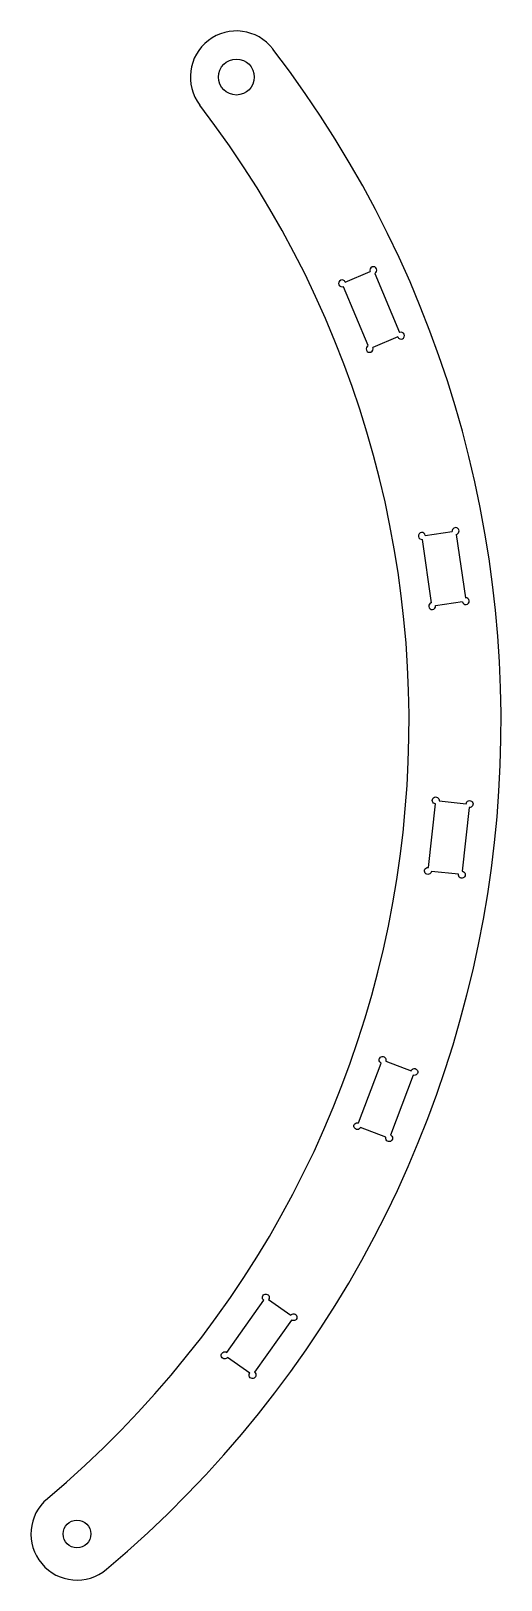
# Model space of a CAD drawing. Header units: millimetres. Extents: x 69 to 120, y -93 to 75.
import ezdxf

# ---------------------------------------------------------------- set-up
doc = ezdxf.new("R2010")
doc.units = ezdxf.units.MM
doc.layers.get('0').update_dxf_attribs({"linetype": 'CONTINUOUS'})

msp = doc.modelspace()

# ---------------------------------------------------------------- linework, layer by layer
for p, q in [((103.07, 47.75), (105.78, 48.9)), ((105.57, 40.86), (102.87, 47.26)), ((106.27, 48.7), (108.98, 42.3)), ((108.78, 41.81), (106.06, 40.66)), ((111.77, 20.26), (114.69, 20.69)), ((115.11, 20.37), (116.12, 13.5)), ((112.46, 12.96), (111.45, 19.84)), ((115.8, 13.07), (112.88, 12.64))]:
    msp.add_line(p, q)
for points in [[(115.78, -16.18, -2.414214), (115.36, -16.51), (112.43, -16.19, -2.414214), (112.1, -15.77), (112.86, -8.86, -2.414214), (113.27, -8.53), (116.2, -8.85, -2.414214), (116.53, -9.27)], [(104.73, -43.97, -2.414214), (104.52, -43.49), (106.99, -36.99, -2.414214), (107.47, -36.78), (110.23, -37.83, -2.414214), (110.45, -38.31), (107.97, -44.81, -2.414214), (107.49, -45.02)], [(90.29, -68.93, -2.414214), (90.2, -68.4), (94.23, -62.74, -2.414214), (94.75, -62.65), (97.15, -64.36, -2.414214), (97.24, -64.88), (93.21, -70.55, -2.414214), (92.69, -70.64)]]:
    msp.add_lwpolyline(points, format="xyb", close=True)
for centre, radius in [((91.24, 70.01), 1.95), ((73.92, -88.1), 1.5)]:
    msp.add_circle(centre, radius)
for centre, radius, start, end in [((91.24, 70.01), 5, 37.5, 217.5), ((0, 0), 120, -50, 37.5), ((0, 0), 110, -50, 37.5), ((106.13, 49.05), 0.375, -67.0833, 202.9167), ((102.72, 47.61), 0.375, 22.9167, 292.9167), ((109.13, 41.95), 0.375, -157.0833, 112.9167), ((105.72, 40.51), 0.375, -247.0833, 22.9167), ((111.4, 20.21), 0.375, 8.3333, 278.3333), ((115.06, 20.74), 0.375, -81.6667, 188.3333), ((116.17, 13.13), 0.375, -171.6667, 98.3333), ((112.51, 12.59), 0.375, -261.6667, 8.3333), ((73.92, -88.1), 5, 130, 310)]:
    msp.add_arc(centre, radius, start, end)

doc.saveas('drawing.dxf')
